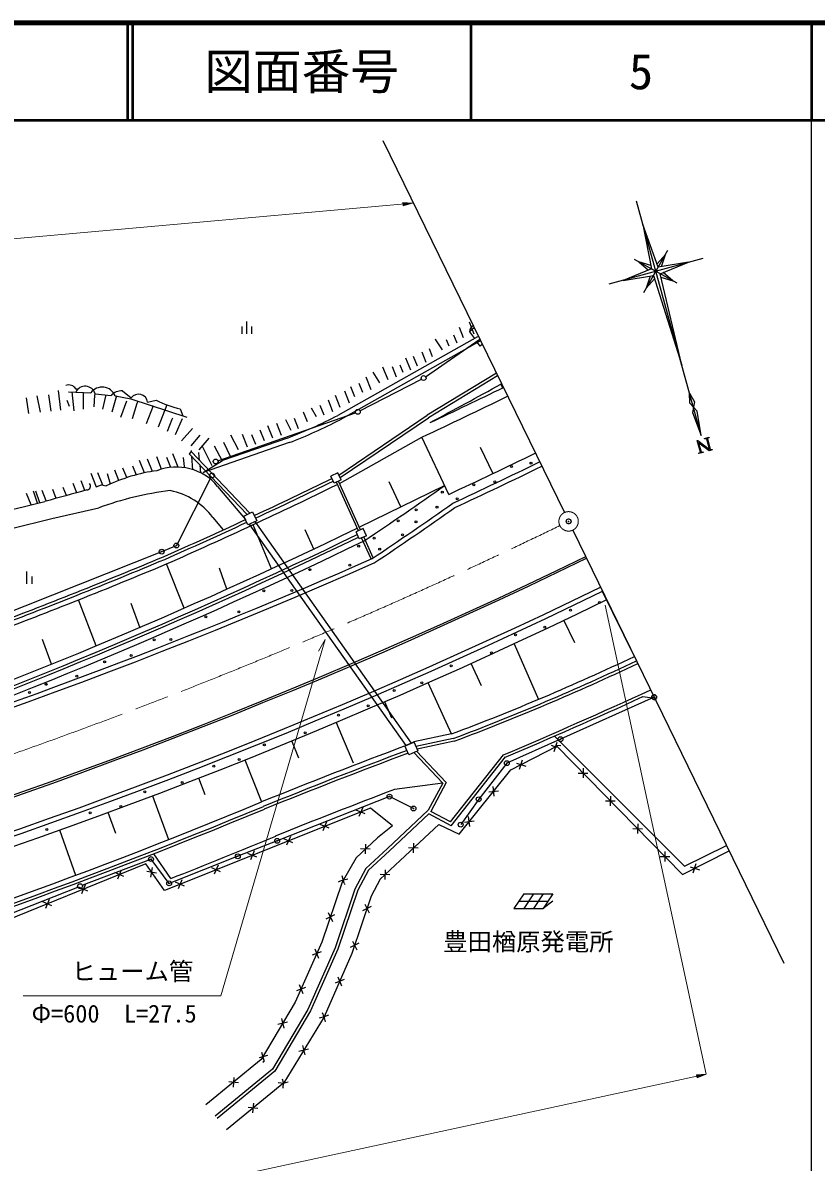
# Model space of a CAD drawing. Units: millimetres, scale not verified. Extents: x 40004 to 680061, y 20002 to 380034.
# Drawn here: x 498014 to 579552, y 262914 to 380034 of the extents above; entities that cross this region are included whole.
import ezdxf
from ezdxf.enums import TextEntityAlignment as Align

# ---------------------------------------------------------------- set-up
doc = ezdxf.new("R2010")
doc.units = ezdxf.units.MM
doc.header["$LTSCALE"] = 1000.09
doc.header["$PDMODE"] = 32
doc.header["$PDSIZE"] = 500
doc.linetypes.add('CHAIN', pattern=[18.5, 12, -1.5, 3.5, -1.5])
for name, color, linetype, lineweight in [('M-BGD', 7, 'Continuous', 25), ('M-BMK', 2, 'CHAIN', 13), ('M-BMK-ROW', 30, 'Continuous', 25), ('M-STR-HTXT', 7, 'Continuous', 13), ('M-TTL', 2, 'Continuous', 140), ('M-TTL-BAND', 7, 'Continuous', 25), ('M-TTL-LINE', 7, 'Continuous', 50), ('M-TTL-TXT', 7, 'Continuous', 50)]:
    doc.layers.add(name, color=color, linetype=linetype, lineweight=lineweight)
doc.layers.add('M-OTRS', color=6, linetype='Continuous')
doc.styles.add('ＭＳ ゴシック', font='')
doc.styles.get('ＭＳ ゴシック').set_extended_font_data('MS Gothic')

msp = doc.modelspace()

# ---------------------------------------------------------------- hatches: boundary and pattern name
at = {"layer": 'M-STR-HTXT'}
for points in [[(538078, 361478), (537097, 361223), (537067, 361555)], [(568258, 271960), (567315, 271586), (567245, 271912)]]:
    msp.add_hatch(color=256, dxfattribs=at).paths.add_polyline_path(points)

# ---------------------------------------------------------------- linework, layer by layer
at = {"layer": 'M-BGD'}
for p, q in [((535018, 367945), (553668, 329684)), ((567745, 337621), (561067, 361715)), ((561735, 359305), (562634, 354734)), ((563318, 354923), (561735, 359305)), ((561838, 352308), (564304, 356665)), ((564056, 356228), (563194, 355257)), ((563666, 354978), (564056, 356228)), ((567889, 355822), (558252, 353151)), ((565249, 353253), (560892, 355719)), ((561329, 355472), (562307, 354602)), ((562568, 355084), (561329, 355472)), ((566444, 355421), (563318, 354923)), ((563508, 354239), (566444, 355421)), ((562634, 354734), (559697, 353551)), ((559697, 353551), (562823, 354049)), ((562475, 353994), (562085, 352745)), ((562085, 352745), (562935, 353702)), ((562823, 354049), (565742, 344849)), ((565742, 344849), (563508, 354239)), ((563591, 353883), (564812, 353501)), ((564812, 353501), (563834, 354371)), ((521027, 348073), (521027, 349323)), ((543872, 349286), (544364, 348048)), ((520527, 348823), (520527, 348073)), ((521527, 348823), (521527, 348073)), ((542280, 347969), (542608, 347144)), ((542858, 348746), (543280, 347685)), ((544411, 348676), (543937, 348274)), ((544411, 348676), (543937, 348274)), ((543937, 348274), (544429, 347578)), ((543937, 348274), (544429, 347578)), ((544741, 347753), (530387, 339674)), ((544986, 347318), (530633, 339238)), ((540395, 347560), (540442, 347443)), ((540442, 347443), (541123, 346417)), ((541525, 347464), (541783, 346816)), ((544719, 347167), (544986, 346788)), ((544719, 347167), (544986, 346788)), ((544986, 347318), (545054, 347358)), ((545243, 346968), (544986, 346788)), ((545243, 346968), (544986, 346788)), ((537353, 345599), (537846, 344361)), ((538146, 345778), (538545, 344776)), ((539026, 346197), (539449, 345136)), ((539769, 346560), (540097, 345736)), ((534996, 344661), (535512, 343364)), ((535978, 344710), (536400, 343649)), ((536771, 344889), (537076, 344123)), ((533267, 343631), (533783, 342335)), ((533982, 344121), (534687, 343036)), ((546684, 344013), (539558, 339687)), ((546816, 343742), (539720, 339434)), ((501642, 342250), (501884, 340218)), ((502699, 342113), (504996, 342003)), ((503043, 342096), (503273, 340157)), ((503600, 342297), (503466, 342418)), ((504230, 342039), (504227, 340332)), ((508258, 342209), (509164, 341477)), ((531078, 342214), (531571, 340976)), ((531695, 342664), (532117, 341604)), ((532559, 343008), (532935, 342065)), ((547207, 342939), (547151, 342899)), ((547339, 342516), (547151, 342899)), ((498376, 341484), (498609, 339870)), ((499448, 341706), (499787, 339998)), ((500650, 341775), (500906, 340102)), ((502549, 341234), (502783, 340644)), ((505372, 341743), (505300, 340554)), ((505443, 341908), (505372, 341743)), ((505443, 341908), (507080, 341740)), ((506503, 341647), (506218, 340305)), ((506516, 341798), (506503, 341647)), ((507629, 341680), (507159, 339997)), ((507504, 341704), (509128, 341395)), ((508681, 341149), (508054, 339466)), ((509128, 341395), (514861, 339513)), ((509740, 340888), (509266, 339334)), ((509811, 341052), (509740, 340888)), ((509757, 341189), (509811, 341052)), ((510836, 341051), (511707, 341261)), ((529385, 341267), (529854, 340088)), ((530119, 341764), (530612, 340527)), ((566543, 341958), (567051, 341061)), ((566569, 340927), (566543, 341958)), ((566944, 340512), (566569, 340927)), ((567051, 341061), (566944, 340512)), ((511396, 340650), (510702, 338813)), ((512808, 340768), (511926, 338481)), ((514191, 340338), (514468, 339642)), ((526843, 340050), (527241, 339048)), ((527664, 340445), (528157, 339549)), ((528551, 340730), (528950, 339729)), ((530478, 333535), (539558, 339687)), ((566944, 340512), (566836, 339963)), ((566836, 339963), (567745, 337621)), ((567318, 340097), (566944, 340512)), ((567745, 337621), (567318, 340097)), ((513329, 339245), (512856, 338032)), ((513400, 339409), (513329, 339245)), ((514389, 339325), (513680, 337678)), ((523166, 338655), (523682, 337359)), ((524077, 338881), (524569, 337644)), ((525000, 339248), (525564, 338176)), ((525895, 339400), (526318, 338339)), ((530647, 333287), (539720, 339434)), ((515471, 338322), (514338, 337052)), ((516212, 337662), (515291, 336544)), ((516139, 336131), (517153, 337354)), ((525223, 337351), (518533, 335039)), ((519345, 337680), (520155, 336159)), ((520546, 337749), (521062, 336452)), ((521531, 337731), (521930, 336729)), ((522368, 338201), (522814, 337081)), ((530573, 332689), (539038, 337450)), ((541781, 331557), (539038, 337450)), ((568075, 337301), (568532, 337427)), ((568403, 337342), (568358, 337298)), ((568452, 337356), (568403, 337342)), ((568545, 337381), (568452, 337356)), ((568532, 337427), (568545, 337381)), ((516450, 336506), (517455, 334539)), ((525386, 336879), (516551, 333818)), ((517682, 336540), (518492, 335020)), ((518625, 336916), (519329, 335489)), ((545010, 336414), (546309, 333691)), ((567320, 337092), (567391, 337111)), ((567648, 335910), (567320, 337092)), ((567391, 337111), (568564, 336212)), ((567490, 336829), (567470, 336824)), ((567470, 336824), (567718, 335929)), ((568536, 336042), (567490, 336829)), ((568088, 337255), (568075, 337301)), ((568183, 337281), (568088, 337255)), ((568233, 337295), (568183, 337281)), ((568290, 337279), (568233, 337295)), ((568298, 337249), (568290, 337279)), ((568584, 336218), (568298, 337249)), ((568358, 337298), (568368, 337268)), ((568368, 337268), (568667, 336192)), ((568866, 336134), (568536, 336042)), ((568564, 336212), (568584, 336218)), ((568667, 336192), (568673, 336161)), ((568673, 336161), (568735, 336144)), ((568735, 336144), (568784, 336159)), ((568784, 336159), (568853, 336178)), ((568853, 336178), (568866, 336134)), ((510524, 333774), (510013, 335058)), ((511328, 333925), (510830, 335178)), ((512283, 334156), (511780, 335420)), ((513213, 334335), (512808, 335351)), ((513975, 334363), (513429, 335735)), ((514628, 334437), (514536, 335356)), ((515335, 335951), (515118, 335744)), ((521061, 329488), (515118, 335744)), ((521349, 329622), (515335, 335951)), ((515349, 335936), (515338, 336085)), ((515493, 334098), (515386, 335461)), ((516184, 335058), (516115, 335848)), ((516542, 333822), (518533, 335039)), ((567472, 335796), (567566, 335822)), ((567485, 335751), (567472, 335796)), ((567940, 335877), (567485, 335751)), ((567566, 335822), (567616, 335834)), ((567616, 335834), (567657, 335880)), ((567657, 335880), (567648, 335910)), ((567718, 335929), (567727, 335899)), ((567727, 335899), (567787, 335882)), ((567787, 335882), (567836, 335897)), ((567836, 335897), (567928, 335922)), ((567928, 335922), (567940, 335877)), ((507880, 332985), (507459, 334041)), ((508696, 333279), (508312, 334244)), ((509301, 334501), (509672, 333570)), ((514617, 334304), (514628, 334437)), ((516297, 333768), (516226, 334578)), ((503579, 331728), (503198, 332686)), ((504398, 331958), (504007, 332940)), ((505005, 333747), (505568, 332333)), ((506225, 332513), (505728, 333762)), ((507014, 332620), (506736, 333685)), ((530397, 333775), (529669, 333444)), ((530000, 332716), (529669, 333444)), ((530728, 333047), (530000, 332716)), ((532505, 327812), (530247, 332828)), ((530728, 333047), (530397, 333775)), ((532723, 327911), (530466, 332928)), ((536853, 330264), (535656, 332836)), ((498860, 330473), (498387, 331659)), ((499536, 330672), (499126, 331885)), ((499750, 330688), (499338, 331902)), ((500430, 330894), (500005, 331962)), ((501442, 331153), (501085, 332050)), ((502492, 331430), (502157, 332272)), ((505568, 332333), (506099, 332544)), ((506099, 332544), (506593, 332422)), ((518040, 332383), (520897, 328979)), ((532596, 328193), (541362, 332457)), ((501012, 329097), (505812, 330177)), ((517540, 329180), (518614, 327925)), ((520730, 329335), (521637, 329755)), ((521150, 328427), (520730, 329335)), ((521637, 329755), (522057, 328848)), ((496847, 328037), (501012, 329097)), ((522057, 328848), (521150, 328427)), ((537420, 305742), (521327, 328509)), ((523581, 323923), (521677, 328443)), ((537973, 305999), (521880, 328766)), ((532997, 328036), (532269, 327705)), ((533329, 327308), (532997, 328036)), ((527945, 325866), (527033, 327919)), ((532600, 326977), (532269, 327705)), ((533329, 327308), (532600, 326977)), ((533813, 324918), (532838, 327085)), ((534024, 325034), (533057, 327184)), ((554545, 327887), (576236, 283387)), ((498444, 322373), (498444, 323623)), ((514604, 319877), (512796, 324421)), ((518968, 321820), (518229, 323977)), ((498944, 323123), (498944, 322373)), ((560870, 314903), (557570, 321638)), ((505540, 315995), (503751, 320724)), ((510092, 317819), (509164, 320343)), ((554746, 316291), (553632, 318626)), ((500976, 314116), (500048, 316640)), ((548504, 316211), (551004, 310483)), ((545161, 311875), (544108, 314192)), ((561085, 314451), (561092, 314455)), ((561213, 314180), (561223, 314185)), ((542071, 306936), (539679, 312205)), ((561742, 310772), (562970, 310602)), ((535946, 308563), (535216, 310249)), ((530236, 308123), (531982, 303976)), ((542057, 306930), (538191, 306122)), ((526393, 304430), (525659, 306219)), ((537284, 305702), (538191, 306122)), ((537704, 304794), (537284, 305702)), ((537421, 305740), (538201, 306101)), ((538191, 306122), (538612, 305215)), ((542232, 306462), (538407, 305657)), ((542338, 306181), (538536, 305377)), ((552298, 305771), (552873, 305587)), ((552621, 305143), (552926, 306095)), ((552645, 306706), (566010, 293328)), ((552902, 305768), (553298, 305764)), ((538612, 305215), (537704, 304794)), ((538205, 305027), (541168, 301892)), ((538492, 305160), (541534, 301942)), ((541958, 297885), (547400, 304776)), ((542038, 297503), (547636, 304590)), ((548176, 303251), (552887, 305677)), ((552887, 305677), (565806, 292497)), ((520818, 304259), (522535, 299944)), ((548741, 303940), (549694, 303635)), ((549065, 303311), (549370, 304263)), ((555603, 303412), (555593, 302412)), ((516770, 300684), (516102, 302400)), ((542849, 296648), (548176, 303251)), ((555098, 302917), (556098, 302907)), ((541168, 301892), (536213, 301227)), ((541168, 301892), (539684, 299091)), ((541534, 301942), (539949, 298950)), ((545903, 300996), (546897, 301102)), ((546453, 300552), (546347, 301546)), ((511357, 300580), (512994, 296078)), ((557898, 300060), (558898, 300050)), ((558403, 300555), (558393, 299555)), ((507575, 296694), (506774, 298869)), ((533753, 299319), (512570, 290849)), ((533206, 298720), (532287, 299114)), ((532943, 299376), (532549, 298457)), ((536018, 297502), (533753, 299319)), ((539684, 299091), (535482, 295165)), ((539732, 298725), (535700, 294931)), ((542038, 297503), (539732, 298725)), ((541958, 297885), (539949, 298950)), ((529492, 297235), (528572, 297629)), ((529229, 297891), (528835, 296972)), ((536018, 297502), (534460, 296263)), ((540756, 297629), (536795, 293929)), ((540756, 297629), (536795, 293929)), ((540756, 297629), (542849, 296648)), ((543391, 297882), (544385, 297989)), ((543941, 297438), (543835, 298433)), ((561204, 297698), (561194, 296698)), ((501791, 297062), (503431, 292408)), ((525515, 296406), (525120, 295487)), ((560699, 297203), (561699, 297193)), ((525777, 295749), (524858, 296143)), ((534460, 296263), (532263, 294218)), ((533243, 295614), (533207, 294614)), ((535482, 295165), (533285, 293120)), ((538660, 295187), (537661, 295221)), ((538177, 295704), (538144, 294704)), ((566010, 293328), (570342, 295477)), ((513213, 292065), (511474, 294623)), ((522063, 294264), (521143, 294658)), ((521800, 294921), (521406, 294002)), ((532263, 294218), (530819, 291706)), ((533725, 295096), (532726, 295132)), ((535700, 294931), (533542, 292922)), ((563499, 294346), (564499, 294336)), ((564004, 294841), (563994, 293841)), ((565806, 292497), (570616, 294916)), ((510661, 293588), (493631, 286664)), ((508137, 292944), (507749, 292022)), ((512570, 290849), (510661, 293588)), ((511763, 292626), (510778, 292802)), ((511183, 292221), (511359, 293206)), ((518348, 292779), (517429, 293173)), ((518086, 293435), (517692, 292516)), ((533285, 293120), (532140, 290995)), ((533542, 292922), (532435, 290867)), ((536795, 293929), (534745, 291993)), ((535259, 292965), (535231, 291965)), ((566598, 293291), (567548, 292977)), ((566916, 292660), (567230, 293609)), ((508404, 292288), (507482, 292677)), ((514634, 291294), (513715, 291688)), ((514371, 291950), (513977, 291031)), ((530819, 291706), (528733, 285542)), ((530643, 291786), (530439, 291685)), ((531408, 292020), (530604, 291803)), ((530795, 292372), (530996, 291626)), ((534745, 291993), (533816, 290268)), ((535745, 292451), (534745, 292479)), ((504698, 290782), (503776, 291170)), ((504432, 291437), (504043, 290515)), ((532140, 290995), (530105, 284935)), ((532435, 290867), (530403, 284819)), ((531035, 291609), (531109, 291458)), ((549495, 290505), (548489, 289009)), ((550495, 290501), (549489, 289005)), ((549495, 290505), (552495, 290494)), ((551495, 290497), (550489, 289001)), ((552495, 290494), (551489, 288997)), ((500992, 289275), (500071, 289664)), ((500726, 289930), (500337, 289009)), ((533816, 290268), (531830, 284355)), ((533162, 289433), (533608, 288537)), ((548992, 289757), (551992, 289745)), ((552492, 289743), (551489, 288997)), ((530053, 288339), (529157, 287896)), ((529383, 288566), (529826, 287669)), ((533833, 289208), (532937, 288762)), ((548489, 289009), (551489, 288997)), ((528733, 285542), (526015, 279372)), ((530105, 284935), (527305, 278607)), ((530397, 284805), (527590, 278460)), ((528036, 284835), (528398, 283903)), ((532559, 285415), (531664, 284970)), ((531889, 285641), (532334, 284745)), ((528683, 284550), (527750, 284188)), ((531830, 284355), (528970, 277871)), ((526423, 281175), (526785, 280242)), ((531038, 281684), (530106, 281323)), ((530391, 281970), (530753, 281037)), ((527070, 280889), (526138, 280527)), ((526015, 279372), (522519, 273475)), ((527305, 278607), (523675, 272483)), ((527590, 278460), (523922, 272272)), ((524596, 277672), (524844, 276703)), ((528970, 277871), (524830, 271077)), ((528998, 277856), (528468, 277727)), ((528777, 278310), (528941, 277885)), ((528945, 277884), (529072, 277359)), ((529424, 278024), (528994, 277858)), ((525204, 277311), (524235, 277063)), ((522556, 274230), (522804, 273261)), ((527359, 274547), (526387, 274311)), ((526755, 274915), (526991, 273943)), ((522519, 273475), (516828, 268805)), ((523164, 273870), (522314, 273652)), ((522725, 273299), (522714, 273177)), ((523675, 272483), (517779, 267645)), ((523922, 272272), (517982, 267398)), ((524830, 271077), (518934, 266238)), ((520168, 271088), (519172, 271186)), ((519719, 271635), (519621, 270640)), ((524898, 271017), (524275, 271078)), ((524673, 271499), (524761, 271136)), ((524781, 271119), (524723, 270532)), ((525277, 271131), (524878, 271034)), ((522177, 268443), (521182, 268541)), ((521729, 268989), (521631, 267994))]:
    msp.add_line(p, q, dxfattribs=at)
for centre in [(548225, 334425), (550242, 334760), (544363, 332532), (546534, 332863), (541128, 331797), (540582, 330243), (542654, 331094), (538455, 329969), (536600, 328842), (538424, 328741), (534123, 327067), (537032, 327399), (532533, 326232), (534691, 325924), (527521, 323820), (531633, 324296), (522780, 321650), (525657, 321672), (554292, 319672), (557270, 320451), (516836, 318980), (520231, 319483), (551655, 317898), (511514, 316601), (513216, 316637), (548638, 317113), (509165, 314997), (546168, 315282), (506427, 314358), (542027, 313938), (503576, 312887), (500408, 312034), (539024, 312193), (498718, 311185), (536170, 311391), (533505, 309813), (530470, 308866), (527035, 307060), (522838, 305828), (517656, 303617), (520246, 304301), (510569, 300977), (514401, 301956), (504938, 298822), (508095, 299466), (500486, 297114)]:
    msp.add_circle(centre, 100, dxfattribs=at)
for centre, radius, start, end in [((544589, 348300), 652, 115.53292, 182.24404), ((544589, 348300), 652, 115.53285, 182.24404), ((502729, 341920), 888, 34.03131, 108.90845), ((504417, 341606), 1070, 16.40606, 153.89463), ((506162, 341117), 1464, 23.63078, 142.78816), ((508226, 340575), 1634, 88.87078, 134.53809), ((292066, 803531), 526545, 298.07654, 298.97654), ((316846, 814763), 525495, 295.11492, 296.02324), ((509914, 340930), 929, 7.47899, 143.87617), ((516794, 351147), 11118, 242.77204, 256.45759), ((316846, 814763), 526495, 294.96223, 296.02317), ((507529, 383603), 49520, 290.91571, 297.50872), ((507529, 383603), 50020, 290.91571, 297.50872), ((316846, 814763), 532995, 294.96223, 296.02272), ((514065, 317088), 17057, 97.62608, 115.9775), ((513794, 328827), 5538, 39.93832, 111.08412), ((316846, 814763), 533995, 294.96223, 296.02266), ((316846, 814763), 534495, 294.96223, 296.02262), ((504587, 332414), 397, 272.11387, 41.29843), ((318410, 765083), 480835, 295.02474, 296.07776), ((318410, 765083), 481135, 295.02463, 296.07675), ((634547, -145536), 494917, 105.22196, 105.74162), ((517058, 299544), 32632, 96.85392, 110.15905), ((318410, 765083), 481635, 293.80334, 296.10728), ((511816, 324961), 7111, 36.38975, 79.07416), ((307204, 664835), 406577, 303.75267, 305.1689), ((468294, 458961), 132073, 277.03327, 284.01358), ((308028, 663014), 406577, 303.75267, 305.1689), ((308230, 662557), 406577, 303.75267, 305.1689), ((303654, 799882), 524314, 289.41111, 295.86415), ((318410, 765083), 480835, 293.80334, 294.90558), ((318410, 765083), 481135, 293.80334, 294.90555), ((303839, 799311), 524314, 289.41111, 295.84322), ((303955, 799036), 524314, 289.41111, 295.84405), ((304124, 798460), 524314, 289.41111, 295.89436), ((316846, 814763), 536245, 273.77017, 293.90285), ((316462, 816978), 546980, 273.80389, 295.95633), ((316462, 816978), 547180, 273.80389, 295.95634), ((316846, 814763), 535745, 287.54805, 293.9025), ((305647, 818496), 534945, 290.66418, 292.74663), ((305647, 818496), 535245, 290.66348, 292.74663), ((305647, 818496), 535745, 290.66232, 292.74663), ((316614, 816098), 550093, 274.4084, 295.98236), ((316462, 816978), 550480, 274.42824, 295.95652), ((316846, 814763), 549745, 273.77956, 296.02163), ((456130, 535897), 244559, 290.57016, 295.3587), ((456130, 535897), 245059, 290.57016, 295.3587), ((456130, 535897), 245359, 290.57016, 295.3587), ((316846, 814763), 556245, 296.02092, 296.02122), ((328899, 819569), 559245, 292.99852, 294.69517), ((328899, 819569), 559545, 292.99852, 294.59041), ((328899, 819569), 559245, 294.69517, 294.69569), ((732306, -216800), 557698, 110.45341, 112.0946), ((732306, -216800), 557198, 110.4639, 112.0946), ((732306, -216800), 556898, 110.46153, 112.0946), ((732306, -216800), 553898, 110.73359, 112.0946), ((308526, 814456), 557245, 286.27071, 292.58476), ((308526, 814456), 557745, 286.26997, 292.58617), ((308526, 814456), 558045, 286.26953, 292.58708), ((227946, 1011216), 773664, 291.63688, 292.50016)]:
    msp.add_arc(centre, radius, start, end, dxfattribs=at)
at = {"layer": 'M-BMK'}
msp.add_circle((554106, 328785), 1000, dxfattribs=at)
msp.add_arc((317277, 814147), 540060, 285.50635, 295.90368, dxfattribs=at)
msp.add_point((554106, 328785), dxfattribs=at)
at = {"layer": 'M-BMK-ROW'}
for p, q in [((539408, 343658), (544972, 347524)), ((532663, 340152), (538981, 343401)), ((518071, 335016), (532205, 339956)), ((517351, 333281), (513805, 326312)), ((494178, 318504), (512295, 325672)), ((512295, 325672), (513801, 326310)), ((562901, 310707), (553273, 306396)), ((562919, 310706), (562901, 310707)), ((553273, 306396), (547758, 303925)), ((547758, 303925), (544864, 300221)), ((535700, 300494), (524160, 295954)), ((538172, 299268), (535700, 300494)), ((544864, 300221), (543014, 297611)), ((524160, 295954), (520113, 294356)), ((504133, 291381), (511189, 294076)), ((513063, 291571), (511191, 294073)), ((520113, 294356), (513063, 291571)), ((493739, 287270), (503667, 291200))]:
    msp.add_line(p, q, dxfattribs=at)
for centre in [(539203, 343515), (532441, 340038), (517835, 334933), (517464, 333504), (512295, 325672), (513801, 326310), (553273, 306396), (547758, 303925), (535700, 300494), (544864, 300221), (538172, 299268), (543014, 297611), (524160, 295954), (511191, 294073), (520113, 294356), (513063, 291571), (503899, 291292)]:
    msp.add_circle(centre, 250, dxfattribs=at)
for start, end in [(112.35014, 299.62342), (299.62342, 112.35014)]:
    msp.add_arc((562901, 310707), 250, start, end, dxfattribs=at)
for p in [(512295, 325672), (513801, 326310), (562901, 310707), (553273, 306396), (547758, 303925), (535700, 300494), (538172, 299268), (524160, 295954), (511191, 294073), (520113, 294356), (513063, 291571)]:
    msp.add_point(p, dxfattribs=at)
at = {"layer": 'M-OTRS'}
msp.add_point((554106, 328785), dxfattribs=at)
at = {"layer": 'M-STR-HTXT'}
for p, q in [((244798, 335323), (538078, 361478)), ((557860, 320188), (568258, 271960)), ((518370, 280004), (529083, 316653)), ((529083, 316653), (528419, 315458)), ((518370, 280004), (498044, 280004)), ((277898, 209360), (568258, 271960))]:
    msp.add_line(p, q, dxfattribs=at)
for points in [[(538078, 361478), (537097, 361223), (537067, 361555)], [(568258, 271960), (567315, 271586), (567245, 271912)]]:
    msp.add_lwpolyline(points, close=True, dxfattribs=at)
at = {"layer": 'M-TTL'}
msp.add_line((680061, 380034), (40004, 380034), dxfattribs=at)
at = {"layer": 'M-TTL-BAND'}
msp.add_line((579052, 20002), (579052, 370033), dxfattribs=at)
at = {"layer": 'M-TTL-LINE'}
for p, q in [((508792, 380034), (508792, 370033)), ((509292, 380034), (509292, 370033)), ((544045, 380034), (544045, 370033)), ((579052, 380034), (579052, 370033)), ((40004, 370033), (680061, 370033))]:
    msp.add_line(p, q, dxfattribs=at)

# ---------------------------------------------------------------- texts
at = {"layer": 'M-BGD', "style": 'ＭＳ ゴシック'}
msp.add_text('豊田楢原発電所', height=1833, dxfattribs=at).set_placement((549972, 285580), align=Align.MIDDLE_CENTER)
at = {"layer": 'M-STR-HTXT', "style": 'ＭＳ ゴシック'}
msp.add_text('ヒューム管', height=1833, dxfattribs=at).set_placement((509279, 281070), align=Align.BOTTOM_CENTER)
msp.add_text('Φ=600\u3000L=27.5', height=1833, dxfattribs=at).set_placement((498913, 276721), align=Align.BOTTOM_LEFT)
at = {"layer": 'M-TTL-TXT', "style": 'ＭＳ ゴシック'}
for s, p in [('図面番号', (526669, 375034)), ('5', (561547, 375034))]:
    msp.add_text(s, height=3666, dxfattribs=at).set_placement(p, align=Align.MIDDLE_CENTER)

doc.saveas('drawing.dxf')
